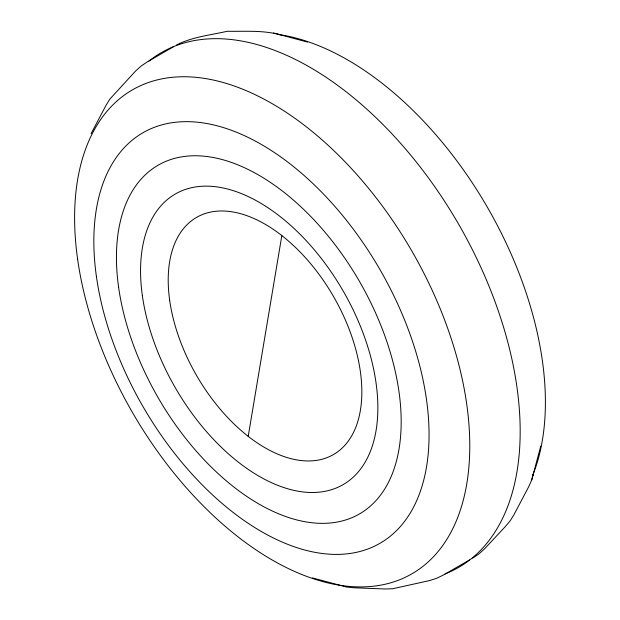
<?xml version="1.0" encoding="UTF-8"?>
<svg xmlns="http://www.w3.org/2000/svg" width="620" height="620" viewBox="0 0 620 620"><rect width="100%" height="100%" fill="white"/><g stroke="black" fill="none" stroke-linecap="round" stroke-linejoin="round"><path stroke-width="0.93" d="M248.209 436.356L281.837 235.577M472.579 558.186L478.818 553.986L484.414 548.979L505.292 526.605L510.004 521.04L513.879 514.871L528.945 486.266L531.697 480.012L540.779 446.106M531.697 480.012L533.487 473.401M91.055 133.734L106.121 105.129L109.996 98.96L135.586 71.021L141.182 66.015L147.421 61.814L173.337 46.857M469.557 559.93L443.641 574.887L436.891 578.197L429.753 580.537L392.762 588.729L385.485 589L353.175 587.745L346.386 587L312.48 577.918M176.359 45.113C192.053 36.867 210.172 35.208 227.238 31.271C244.846 31.558 263.082 30.07 280.232 34.759M273.614 32.999L307.52 42.082M278.279 34.464A279.426 161.332 60 0 1 487.893 208.142A279.426 161.332 60 0 1 532.394 476.144M148.994 61.047A297.236 171.608 60 0 1 458.614 224.192A297.236 171.608 60 0 1 445.098 573.911M169.679 300.336A136.919 79.05 60 0 0 327.259 457.537A136.919 79.05 60 0 0 298.135 250.031A136.919 79.05 60 0 0 169.679 300.336M142.36 295.655A167.795 96.875 60 0 0 335.474 488.304A167.795 96.875 60 0 0 299.786 234.011A167.795 96.875 60 0 0 142.36 295.655M118.598 287.153A201.345 116.25 60 0 0 350.323 518.328A201.345 116.25 60 0 0 307.505 213.187A201.345 116.25 60 0 0 118.598 287.153M77.601 259.106A279.426 161.332 60 0 0 399.195 579.933A279.426 161.332 60 0 0 339.768 156.449A279.426 161.332 60 0 0 77.601 259.106M96.387 276.342A237.026 136.85 60 0 0 369.179 548.491A237.026 136.85 60 0 0 318.773 189.263A237.026 136.85 60 0 0 96.387 276.342"/></g></svg>
